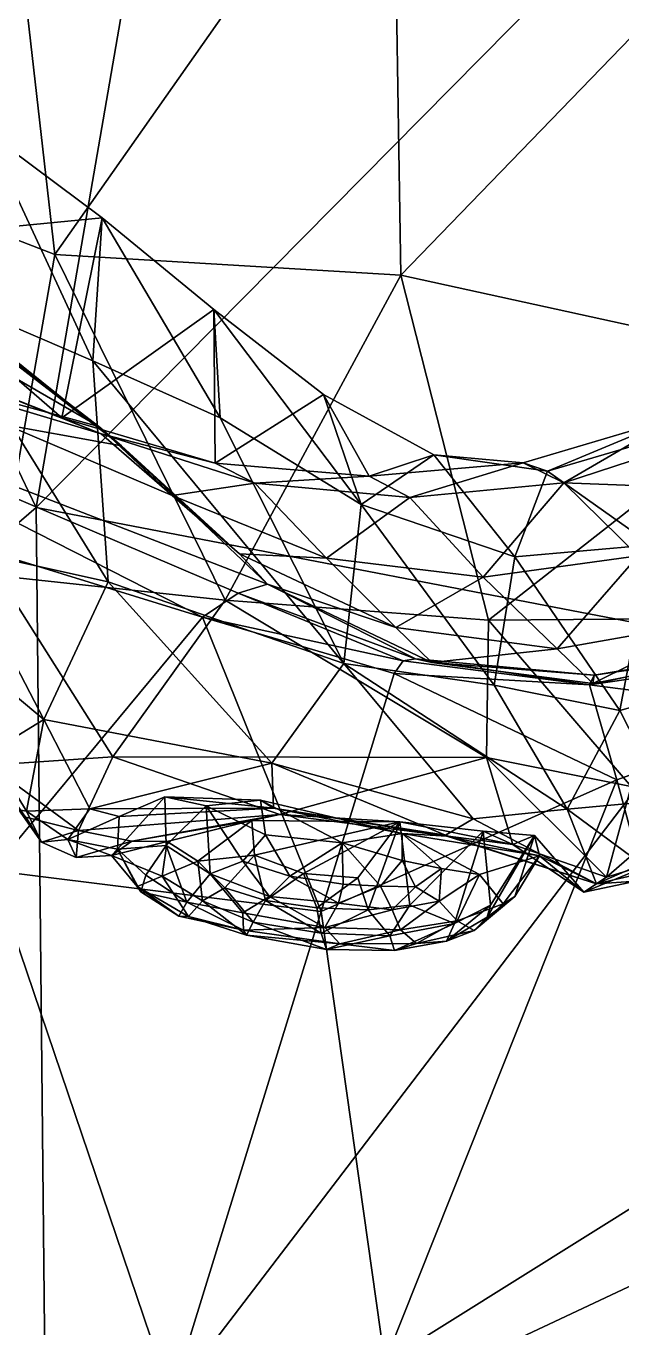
# Model space of a CAD drawing. Extents: x -1.6 to 1.6, y -9.4 to 16.4.
# Drawn here: x -1.145 to -0.905, y 2.055 to 2.58 of the extents above; entities that cross this region are included whole.
import ezdxf

# ---------------------------------------------------------------- set-up
doc = ezdxf.new("R2010")
doc.units = 0
doc.layers.add('DIPLODOC$LWO', color=1, linetype='CONTINUOUS')

msp = doc.modelspace()

# ---------------------------------------------------------------- linework, layer by layer
at = {"layer": 'DIPLODOC$LWO'}
for points in [[(-1.06919, 2.80185, 4.68627), (-1.24614, 2.60577, 4.57439), (-1.14113, 2.38609, 4.74281)], [(-1.14113, 2.38609, 4.74281), (-0.82975, 2.70087, 4.90835), (-1.06919, 2.80185, 4.68627)], [(-1.13359, 2.48811, 0.01785), (-1.22433, 2.52329, 0.023), (-1.15874, 2.70802, 0.01289)], [(-1.15874, 2.70802, 0.01289), (-0.99712, 2.68236, 0.00622), (-1.13359, 2.48811, 0.01785)], [(-0.82975, 2.70087, 4.90835), (-1.14113, 2.38609, 4.74281), (-0.85424, 2.33094, 4.96235)], [(-0.99384, 2.47982, 0.01024), (-1.13359, 2.48811, 0.01785), (-0.99712, 2.68236, 0.00622)], [(-0.99712, 2.68236, 0.00622), (-0.828, 2.65118, 0.00062), (-0.99384, 2.47982, 0.01024)], [(-0.82717, 2.44333, 0.00497), (-0.99384, 2.47982, 0.01024), (-0.828, 2.65118, 0.00062)], [(-1.2957, 2.25271, 4.52778), (-1.14113, 2.38609, 4.74281), (-1.24614, 2.60577, 4.57439)], [(-1.30779, 2.56623, 1.29316), (-1.10659, 2.41091, 1.40868), (-1.31415, 2.57748, 1.35534)], [(-1.26705, 2.43998, 1.46697), (-1.31415, 2.57748, 1.35534), (-1.10659, 2.41091, 1.40868)], [(-1.31349, 2.53318, 1.18912), (-1.11579, 2.41879, 1.24554), (-1.30779, 2.56623, 1.29316)], [(-1.10659, 2.41091, 1.40868), (-1.30779, 2.56623, 1.29316), (-1.11579, 2.41879, 1.24554)], [(-1.11579, 2.41879, 1.24554), (-1.31349, 2.53318, 1.18912), (-1.21578, 2.44607, 1.02866)], [(-1.16122, 2.53774, 0.5608), (-1.1144, 2.503, 0.56693), (-1.21295, 2.49345, 0.66542)], [(-1.18495, 2.47395, 0.41864), (-1.1182, 2.44524, 0.43954), (-1.16122, 2.53774, 0.5608)], [(-1.1144, 2.503, 0.56693), (-1.16122, 2.53774, 0.5608), (-1.1182, 2.44524, 0.43954)], [(-1.22433, 2.52329, 0.023), (-1.13359, 2.48811, 0.01785), (-1.15648, 2.3585, 0.01602)], [(-1.13077, 2.42221, 0.64859), (-1.21295, 2.49345, 0.66542), (-1.1144, 2.503, 0.56693)], [(-1.1144, 2.503, 0.56693), (-1.06936, 2.46602, 0.57208), (-1.13077, 2.42221, 0.64859)], [(-1.1182, 2.44524, 0.43954), (-1.06679, 2.42217, 0.45621), (-1.1144, 2.503, 0.56693)], [(-1.06936, 2.46602, 0.57208), (-1.1144, 2.503, 0.56693), (-1.06679, 2.42217, 0.45621)], [(-1.21295, 2.49345, 0.66542), (-1.13077, 2.42221, 0.64859), (-1.22985, 2.46141, 0.81071)], [(-1.0648, 2.34859, 0.01446), (-1.15648, 2.3585, 0.01602), (-1.13359, 2.48811, 0.01785)], [(-1.13359, 2.48811, 0.01785), (-0.99384, 2.47982, 0.01024), (-1.0648, 2.34859, 0.01446)], [(-0.95841, 2.34063, 0.00615), (-1.0648, 2.34859, 0.01446), (-0.99384, 2.47982, 0.01024)], [(-0.99384, 2.47982, 0.01024), (-0.82717, 2.44333, 0.00497), (-0.95841, 2.34063, 0.00615)], [(-1.17411, 2.3698, 0.26147), (-1.11203, 2.35607, 0.29459), (-1.18495, 2.47395, 0.41864)], [(-1.1182, 2.44524, 0.43954), (-1.18495, 2.47395, 0.41864), (-1.11203, 2.35607, 0.29459)], [(-1.06883, 2.40392, 0.65026), (-1.13077, 2.42221, 0.64859), (-1.06936, 2.46602, 0.57208)], [(-1.06936, 2.46602, 0.57208), (-1.02509, 2.43164, 0.57535), (-1.06883, 2.40392, 0.65026)], [(-1.06679, 2.42217, 0.45621), (-1.00983, 2.38728, 0.45311), (-1.06936, 2.46602, 0.57208)], [(-1.02509, 2.43164, 0.57535), (-1.06936, 2.46602, 0.57208), (-1.00983, 2.38728, 0.45311)], [(-1.11482, 2.41573, 0.79641), (-1.22985, 2.46141, 0.81071), (-1.13077, 2.42221, 0.64859)], [(-1.22985, 2.46141, 0.81071), (-1.11482, 2.41573, 0.79641), (-1.21578, 2.44607, 1.02866)], [(-1.08611, 2.3909, 1.02212), (-1.21578, 2.44607, 1.02866), (-1.11482, 2.41573, 0.79641)], [(-1.21578, 2.44607, 1.02866), (-1.08611, 2.3909, 1.02212), (-1.11579, 2.41879, 1.24554)], [(-1.11203, 2.35607, 0.29459), (-1.0169, 2.32305, 0.30521), (-1.1182, 2.44524, 0.43954)], [(-1.06679, 2.42217, 0.45621), (-1.1182, 2.44524, 0.43954), (-1.0169, 2.32305, 0.30521)], [(-1.07396, 2.34176, 1.56626), (-1.2789, 2.40498, 1.58212), (-1.26705, 2.43998, 1.46697)], [(-1.04764, 2.35515, 1.42298), (-1.26705, 2.43998, 1.46697), (-1.10659, 2.41091, 1.40868)], [(-1.04764, 2.35515, 1.42298), (-1.05955, 2.35151, 1.49609), (-1.26705, 2.43998, 1.46697)], [(-1.05955, 2.35151, 1.49609), (-1.07396, 2.34176, 1.56626), (-1.26705, 2.43998, 1.46697)], [(-0.82122, 2.3416, 0.01039), (-0.95841, 2.34063, 0.00615), (-0.82717, 2.44333, 0.00497)], [(-1.00658, 2.39865, 0.65074), (-1.06883, 2.40392, 0.65026), (-1.02509, 2.43164, 0.57535)], [(-1.02509, 2.43164, 0.57535), (-0.98054, 2.40736, 0.57678), (-1.00658, 2.39865, 0.65074)], [(-0.98054, 2.40736, 0.57678), (-1.02509, 2.43164, 0.57535), (-1.00983, 2.38728, 0.45311)], [(-1.13077, 2.42221, 0.64859), (-1.06883, 2.40392, 0.65026), (-1.11482, 2.41573, 0.79641)], [(-1.05894, 2.3674, 1.26077), (-1.11579, 2.41879, 1.24554), (-1.08611, 2.3909, 1.02212)], [(-1.11579, 2.41879, 1.24554), (-1.05894, 2.3674, 1.26077), (-1.10659, 2.41091, 1.40868)], [(-1.00983, 2.38728, 0.45311), (-1.06679, 2.42217, 0.45621), (-1.0169, 2.32305, 0.30521)], [(-0.94437, 2.40401, 0.65025), (-0.8827, 2.42231, 0.64858), (-0.92806, 2.39605, 0.80267)], [(-0.8827, 2.42231, 0.64858), (-0.94437, 2.40401, 0.65025), (-0.93467, 2.40069, 0.57644)], [(-0.88651, 2.4148, 0.57479), (-0.8827, 2.42231, 0.64858), (-0.93467, 2.40069, 0.57644)], [(-0.86664, 2.41599, 0.7964), (-0.92806, 2.39605, 0.80267), (-0.8827, 2.42231, 0.64858)], [(-1.05273, 2.3959, 0.80266), (-1.11482, 2.41573, 0.79641), (-1.06883, 2.40392, 0.65026)], [(-1.11482, 2.41573, 0.79641), (-1.05273, 2.3959, 0.80266), (-1.08611, 2.3909, 1.02212)], [(-0.88651, 2.4148, 0.57479), (-0.93467, 2.40069, 0.57644), (-0.89262, 2.37101, 0.44911)], [(-0.86664, 2.41599, 0.7964), (-0.83589, 2.3925, 1.023), (-0.92806, 2.39605, 0.80267)], [(-1.04764, 2.35515, 1.42298), (-1.10659, 2.41091, 1.40868), (-1.05894, 2.3674, 1.26077)], [(-0.9478, 2.36608, 0.44671), (-0.98054, 2.40736, 0.57678), (-1.00983, 2.38728, 0.45311)], [(-0.94437, 2.40401, 0.65025), (-1.00658, 2.39865, 0.65074), (-0.98054, 2.40736, 0.57678)], [(-0.93467, 2.40069, 0.57644), (-0.94437, 2.40401, 0.65025), (-0.98054, 2.40736, 0.57678)], [(-0.93467, 2.40069, 0.57644), (-0.98054, 2.40736, 0.57678), (-0.9478, 2.36608, 0.44671)], [(-1.07396, 2.34176, 1.56626), (-1.1588, 2.23951, 1.68748), (-1.2789, 2.40498, 1.58212)], [(-1.06883, 2.40392, 0.65026), (-1.00658, 2.39865, 0.65074), (-1.05273, 2.3959, 0.80266)], [(-1.00658, 2.39865, 0.65074), (-0.94437, 2.40401, 0.65025), (-0.99021, 2.39008, 0.80537)], [(-0.92806, 2.39605, 0.80267), (-0.99021, 2.39008, 0.80537), (-0.94437, 2.40401, 0.65025)], [(-0.99021, 2.39008, 0.80537), (-1.05273, 2.3959, 0.80266), (-1.00658, 2.39865, 0.65074)], [(-0.89262, 2.37101, 0.44911), (-0.93467, 2.40069, 0.57644), (-0.9478, 2.36608, 0.44671)], [(-1.02387, 2.36556, 1.03415), (-1.08611, 2.3909, 1.02212), (-1.05273, 2.3959, 0.80266)], [(-1.05273, 2.3959, 0.80266), (-0.99021, 2.39008, 0.80537), (-1.02387, 2.36556, 1.03415)], [(-0.99021, 2.39008, 0.80537), (-0.92806, 2.39605, 0.80267), (-0.96061, 2.35788, 1.04037)], [(-0.89802, 2.36649, 1.03588), (-0.96061, 2.35788, 1.04037), (-0.92806, 2.39605, 0.80267)], [(-0.83589, 2.3925, 1.023), (-0.89802, 2.36649, 1.03588), (-0.92806, 2.39605, 0.80267)], [(-1.14113, 2.38609, 4.74281), (-1.2957, 2.25271, 4.52778), (-1.13684, 1.96101, 4.68994)], [(-1.13684, 1.96101, 4.68994), (-0.85424, 2.33094, 4.96235), (-1.14113, 2.38609, 4.74281)], [(-1.08611, 2.3909, 1.02212), (-1.02387, 2.36556, 1.03415), (-1.05894, 2.3674, 1.26077)], [(-0.96061, 2.35788, 1.04037), (-1.02387, 2.36556, 1.03415), (-0.99021, 2.39008, 0.80537)], [(-0.95613, 2.31439, 0.30754), (-1.00983, 2.38728, 0.45311), (-1.0169, 2.32305, 0.30521)], [(-0.9478, 2.36608, 0.44671), (-1.00983, 2.38728, 0.45311), (-0.95613, 2.31439, 0.30754)], [(-0.89262, 2.37101, 0.44911), (-0.9478, 2.36608, 0.44671), (-0.90539, 2.3041, 0.29425)], [(-0.84456, 2.3212, 0.28212), (-0.89262, 2.37101, 0.44911), (-0.90539, 2.3041, 0.29425)], [(-1.13795, 2.30052, 0.19767), (-1.17411, 2.3698, 0.26147), (-1.18637, 2.34072, 0.20091)], [(-1.11203, 2.35607, 0.29459), (-1.17411, 2.3698, 0.26147), (-1.13795, 2.30052, 0.19767)], [(-0.99582, 2.33767, 1.27829), (-1.05894, 2.3674, 1.26077), (-1.02387, 2.36556, 1.03415)], [(-1.05894, 2.3674, 1.26077), (-0.99582, 2.33767, 1.27829), (-1.04764, 2.35515, 1.42298)], [(-1.02387, 2.36556, 1.03415), (-0.96061, 2.35788, 1.04037), (-0.99582, 2.33767, 1.27829)], [(-0.96061, 2.35788, 1.04037), (-0.89802, 2.36649, 1.03588), (-0.9307, 2.32895, 1.2871)], [(-0.90539, 2.3041, 0.29425), (-0.9478, 2.36608, 0.44671), (-0.95613, 2.31439, 0.30754)], [(-0.86445, 2.34076, 1.27828), (-0.9307, 2.32895, 1.2871), (-0.89802, 2.36649, 1.03588)], [(-1.11008, 2.28545, 0.01133), (-1.16012, 2.28205, 0.01812), (-1.15648, 2.3585, 0.01602)], [(-1.11008, 2.28545, 0.01133), (-1.15648, 2.3585, 0.01602), (-1.0648, 2.34859, 0.01446)], [(-1.04596, 2.2829, 0.23189), (-1.11203, 2.35607, 0.29459), (-1.13795, 2.30052, 0.19767)], [(-1.0169, 2.32305, 0.30521), (-1.11203, 2.35607, 0.29459), (-1.04596, 2.2829, 0.23189)], [(-0.98796, 2.32498, 1.50299), (-1.05955, 2.35151, 1.49609), (-1.04764, 2.35515, 1.42298)], [(-0.98136, 2.32342, 1.4442), (-0.98796, 2.32498, 1.50299), (-1.04764, 2.35515, 1.42298)], [(-0.98136, 2.32342, 1.4442), (-1.04764, 2.35515, 1.42298), (-0.99582, 2.33767, 1.27829)], [(-0.9307, 2.32895, 1.2871), (-0.99582, 2.33767, 1.27829), (-0.96061, 2.35788, 1.04037)], [(-0.99291, 2.32409, 1.53969), (-1.07396, 2.34176, 1.56626), (-1.05955, 2.35151, 1.49609)], [(-0.98796, 2.32498, 1.50299), (-0.99291, 2.32409, 1.53969), (-1.05955, 2.35151, 1.49609)], [(-0.95922, 2.28517, 0.00836), (-1.11008, 2.28545, 0.01133), (-1.0648, 2.34859, 0.01446)], [(-1.0648, 2.34859, 0.01446), (-0.95841, 2.34063, 0.00615), (-0.95922, 2.28517, 0.00836)], [(-1.18637, 2.34072, 0.20091), (-1.15953, 2.28729, 0.15592), (-1.13795, 2.30052, 0.19767)], [(-1.1588, 2.23951, 1.68748), (-1.07396, 2.34176, 1.56626), (-1.02604, 2.22292, 1.64076)], [(-0.99653, 2.3191, 1.56486), (-1.02604, 2.22292, 1.64076), (-1.07396, 2.34176, 1.56626)], [(-0.99291, 2.32409, 1.53969), (-0.99653, 2.3191, 1.56486), (-1.07396, 2.34176, 1.56626)], [(-0.95841, 2.34063, 0.00615), (-0.90078, 2.27347, 0.01744), (-0.95922, 2.28517, 0.00836)], [(-0.82122, 2.3416, 0.01039), (-0.90078, 2.27347, 0.01744), (-0.95841, 2.34063, 0.00615)], [(-0.9307, 2.32895, 1.2871), (-0.86445, 2.34076, 1.27828), (-0.91626, 2.315, 1.4452)], [(-0.84938, 2.32802, 1.44325), (-0.91626, 2.315, 1.4452), (-0.86445, 2.34076, 1.27828)], [(-0.99582, 2.33767, 1.27829), (-0.9307, 2.32895, 1.2871), (-0.98136, 2.32342, 1.4442)], [(-0.85424, 2.33094, 4.96235), (-1.13684, 1.96101, 4.68994), (-0.80411, 2.11745, 5.01553)], [(-0.91626, 2.315, 1.4452), (-0.98136, 2.32342, 1.4442), (-0.9307, 2.32895, 1.2871)], [(-0.91572, 2.31832, 1.51037), (-0.84268, 2.33041, 1.51549), (-0.91762, 2.3145, 1.56956)], [(-0.83887, 2.32592, 1.57909), (-0.91762, 2.3145, 1.56956), (-0.84268, 2.33041, 1.51549)], [(-0.91626, 2.315, 1.4452), (-0.84938, 2.32802, 1.44325), (-0.91572, 2.31832, 1.51037)], [(-0.84268, 2.33041, 1.51549), (-0.91572, 2.31832, 1.51037), (-0.84938, 2.32802, 1.44325)], [(-0.96463, 2.26032, 0.22269), (-1.0169, 2.32305, 0.30521), (-1.04596, 2.2829, 0.23189)], [(-0.96463, 2.26032, 0.22269), (-0.92671, 2.26433, 0.22032), (-1.0169, 2.32305, 0.30521)], [(-1.0169, 2.32305, 0.30521), (-0.92671, 2.26433, 0.22032), (-0.95613, 2.31439, 0.30754)], [(-0.91762, 2.3145, 1.56956), (-0.99653, 2.3191, 1.56486), (-0.99291, 2.32409, 1.53969)], [(-0.91762, 2.3145, 1.56956), (-0.99291, 2.32409, 1.53969), (-0.98796, 2.32498, 1.50299)], [(-0.91572, 2.31832, 1.51037), (-0.98796, 2.32498, 1.50299), (-0.98136, 2.32342, 1.4442)], [(-0.91572, 2.31832, 1.51037), (-0.91762, 2.3145, 1.56956), (-0.98796, 2.32498, 1.50299)], [(-0.91572, 2.31832, 1.51037), (-0.98136, 2.32342, 1.4442), (-0.91626, 2.315, 1.4452)], [(-0.83887, 2.32592, 1.57909), (-0.83114, 2.30334, 1.72014), (-0.91762, 2.3145, 1.56956)], [(-1.02604, 2.22292, 1.64076), (-0.99653, 2.3191, 1.56486), (-0.90663, 2.27618, 1.71438)], [(-0.91762, 2.3145, 1.56956), (-0.90663, 2.27618, 1.71438), (-0.99653, 2.3191, 1.56486)], [(-0.90539, 2.3041, 0.29425), (-0.88693, 2.26798, 0.219), (-0.84456, 2.3212, 0.28212)], [(-0.92671, 2.26433, 0.22032), (-0.90539, 2.3041, 0.29425), (-0.95613, 2.31439, 0.30754)], [(-0.83114, 2.30334, 1.72014), (-0.90663, 2.27618, 1.71438), (-0.91762, 2.3145, 1.56956)], [(-0.88693, 2.26798, 0.219), (-0.90539, 2.3041, 0.29425), (-0.92671, 2.26433, 0.22032)], [(-0.83114, 2.30334, 1.72014), (-0.86586, 2.12522, 1.7731), (-0.90663, 2.27618, 1.71438)], [(-1.14505, 2.26349, 0.1248), (-1.13795, 2.30052, 0.19767), (-1.15953, 2.28729, 0.15592)], [(-1.14505, 2.26349, 0.1248), (-1.11946, 2.26448, 0.17195), (-1.13795, 2.30052, 0.19767)], [(-1.11946, 2.26448, 0.17195), (-1.04596, 2.2829, 0.23189), (-1.13795, 2.30052, 0.19767)], [(-1.1481, 2.26404, 0.10079), (-1.14505, 2.26349, 0.1248), (-1.15953, 2.28729, 0.15592)], [(-1.11008, 2.28545, 0.01133), (-1.124, 2.25572, 0.02667), (-1.16012, 2.28205, 0.01812)], [(-1.1453, 2.26104, 0.04983), (-1.16012, 2.28205, 0.01812), (-1.124, 2.25572, 0.02667)], [(-1.124, 2.25572, 0.02667), (-1.11008, 2.28545, 0.01133), (-1.04265, 2.26216, 0.0076)], [(-1.04596, 2.2829, 0.23189), (-1.11946, 2.26448, 0.17195), (-1.04522, 2.2647, 0.20565)], [(-1.04265, 2.26216, 0.0076), (-1.11008, 2.28545, 0.01133), (-0.95922, 2.28517, 0.00836)], [(-1.04596, 2.2829, 0.23189), (-1.04522, 2.2647, 0.20565), (-0.97581, 2.25381, 0.21661)], [(-0.97581, 2.25381, 0.21661), (-0.96463, 2.26032, 0.22269), (-1.04596, 2.2829, 0.23189)], [(-0.94864, 2.24998, 0.01466), (-1.04265, 2.26216, 0.0076), (-0.95922, 2.28517, 0.00836)], [(-0.94864, 2.24998, 0.01466), (-0.95922, 2.28517, 0.00836), (-0.91075, 2.23688, 0.04329)], [(-0.90078, 2.27347, 0.01744), (-0.91075, 2.23688, 0.04329), (-0.95922, 2.28517, 0.00836)], [(-0.90663, 2.27618, 1.71438), (-1.00025, 2.04107, 1.67444), (-1.02604, 2.22292, 1.64076)], [(-0.86586, 2.12522, 1.7731), (-1.00025, 2.04107, 1.67444), (-0.90663, 2.27618, 1.71438)], [(-0.91075, 2.23688, 0.04329), (-0.90078, 2.27347, 0.01744), (-0.88131, 2.26242, 0.04204)], [(-1.08913, 2.26928, 0.1863), (-1.10826, 2.24812, 0.11717), (-1.08855, 2.24957, 0.16459)], [(-1.08913, 2.26928, 0.1863), (-1.10761, 2.26129, 0.16843), (-1.10826, 2.24812, 0.11717)], [(-1.10761, 2.26129, 0.16843), (-1.08913, 2.26928, 0.1863), (-1.04522, 2.2647, 0.20565)], [(-1.05052, 2.26792, 0.20249), (-1.08913, 2.26928, 0.1863), (-1.0724, 2.2656, 0.19566)], [(-1.0724, 2.2656, 0.19566), (-1.08913, 2.26928, 0.1863), (-1.08855, 2.24957, 0.16459)], [(-1.05052, 2.26792, 0.20249), (-1.04522, 2.2647, 0.20565), (-1.08913, 2.26928, 0.1863)], [(-1.0724, 2.2656, 0.19566), (-1.08855, 2.24957, 0.16459), (-1.07088, 2.23824, 0.17363)], [(-1.04852, 2.25389, 0.20345), (-1.05052, 2.26792, 0.20249), (-1.0724, 2.2656, 0.19566)], [(-1.04852, 2.25389, 0.20345), (-1.0724, 2.2656, 0.19566), (-1.0576, 2.24332, 0.19257)], [(-1.0576, 2.24332, 0.19257), (-1.0724, 2.2656, 0.19566), (-1.07088, 2.23824, 0.17363)], [(-1.05052, 2.26792, 0.20249), (-1.01757, 2.25072, 0.20439), (-0.99325, 2.25443, 0.19338)], [(-1.04852, 2.25389, 0.20345), (-1.01757, 2.25072, 0.20439), (-1.05052, 2.26792, 0.20249)], [(-1.04522, 2.2647, 0.20565), (-1.05052, 2.26792, 0.20249), (-0.99325, 2.25443, 0.19338)], [(-0.89269, 2.23924, 0.18367), (-0.88693, 2.26798, 0.219), (-0.92671, 2.26433, 0.22032)], [(-1.14505, 2.26349, 0.1248), (-1.1481, 2.26404, 0.10079), (-1.13895, 2.25097, 0.08588)], [(-1.1481, 2.26404, 0.10079), (-1.1453, 2.26104, 0.04983), (-1.13895, 2.25097, 0.08588)], [(-1.124, 2.25572, 0.02667), (-1.13895, 2.25097, 0.08588), (-1.1453, 2.26104, 0.04983)], [(-1.14505, 2.26349, 0.1248), (-1.12829, 2.25204, 0.10172), (-1.11946, 2.26448, 0.17195)], [(-1.14505, 2.26349, 0.1248), (-1.13895, 2.25097, 0.08588), (-1.12829, 2.25204, 0.10172)], [(-1.10761, 2.26129, 0.16843), (-1.11946, 2.26448, 0.17195), (-1.12829, 2.25204, 0.10172)], [(-1.12829, 2.25204, 0.10172), (-1.10826, 2.24812, 0.11717), (-1.10761, 2.26129, 0.16843)], [(-1.124, 2.25572, 0.02667), (-1.04265, 2.26216, 0.0076), (-1.10241, 2.25138, 0.02578)], [(-1.11946, 2.26448, 0.17195), (-1.10761, 2.26129, 0.16843), (-1.04522, 2.2647, 0.20565)], [(-1.04265, 2.26216, 0.0076), (-1.05402, 2.25973, 0.01633), (-1.10241, 2.25138, 0.02578)], [(-1.10241, 2.25138, 0.02578), (-1.05402, 2.25973, 0.01633), (-1.08825, 2.25118, 0.02892)], [(-1.08825, 2.25118, 0.02892), (-1.05402, 2.25973, 0.01633), (-1.07582, 2.24328, 0.02004)], [(-1.05288, 2.24575, 0.01189), (-1.07582, 2.24328, 0.02004), (-1.05402, 2.25973, 0.01633)], [(-1.05402, 2.25973, 0.01633), (-1.04265, 2.26216, 0.0076), (-0.99428, 2.25922, 0.01049)], [(-1.05288, 2.24575, 0.01189), (-1.05402, 2.25973, 0.01633), (-0.99428, 2.25922, 0.01049)], [(-0.97529, 2.25337, 0.19702), (-0.97581, 2.25381, 0.21661), (-1.04522, 2.2647, 0.20565)], [(-0.97529, 2.25337, 0.19702), (-1.04522, 2.2647, 0.20565), (-0.99325, 2.25443, 0.19338)], [(-0.94864, 2.24998, 0.01466), (-0.99428, 2.25922, 0.01049), (-1.04265, 2.26216, 0.0076)], [(-0.91479, 2.23411, 0.16587), (-0.96463, 2.26032, 0.22269), (-0.97581, 2.25381, 0.21661)], [(-0.92671, 2.26433, 0.22032), (-0.96463, 2.26032, 0.22269), (-0.91479, 2.23411, 0.16587)], [(-0.89269, 2.23924, 0.18367), (-0.92671, 2.26433, 0.22032), (-0.91479, 2.23411, 0.16587)], [(-0.91075, 2.23688, 0.04329), (-0.88131, 2.26242, 0.04204), (-0.88924, 2.24346, 0.06864)], [(-1.13895, 2.25097, 0.08588), (-1.124, 2.25572, 0.02667), (-1.12495, 2.24472, 0.05269)], [(-1.124, 2.25572, 0.02667), (-1.10241, 2.25138, 0.02578), (-1.12495, 2.24472, 0.05269)], [(-1.03315, 2.23836, 0.01192), (-1.05288, 2.24575, 0.01189), (-0.99428, 2.25922, 0.01049)], [(-1.01117, 2.23662, 0.01136), (-1.03315, 2.23836, 0.01192), (-0.99428, 2.25922, 0.01049)], [(-1.01757, 2.25072, 0.20439), (-0.9933, 2.24356, 0.19825), (-0.99325, 2.25443, 0.19338)], [(-1.00705, 2.22367, 0.0191), (-1.01117, 2.23662, 0.01136), (-0.99428, 2.25922, 0.01049)], [(-0.99024, 2.22553, 0.02169), (-1.00705, 2.22367, 0.0191), (-0.99428, 2.25922, 0.01049)], [(-0.99428, 2.25922, 0.01049), (-0.94864, 2.24998, 0.01466), (-0.96058, 2.25545, 0.02174)], [(-0.99024, 2.22553, 0.02169), (-0.99428, 2.25922, 0.01049), (-0.96058, 2.25545, 0.02174)], [(-0.9933, 2.24356, 0.19825), (-0.97743, 2.24028, 0.19075), (-0.99325, 2.25443, 0.19338)], [(-0.93788, 2.2454, 0.13786), (-0.99325, 2.25443, 0.19338), (-0.96213, 2.23786, 0.17517)], [(-0.97743, 2.24028, 0.19075), (-0.96213, 2.23786, 0.17517), (-0.99325, 2.25443, 0.19338)], [(-0.97529, 2.25337, 0.19702), (-0.99325, 2.25443, 0.19338), (-0.93788, 2.2454, 0.13786)], [(-0.97219, 2.21811, 0.03861), (-0.99024, 2.22553, 0.02169), (-0.96058, 2.25545, 0.02174)], [(-0.95757, 2.22558, 0.04227), (-0.97219, 2.21811, 0.03861), (-0.96058, 2.25545, 0.02174)], [(-0.93984, 2.25359, 0.05353), (-0.96058, 2.25545, 0.02174), (-0.94864, 2.24998, 0.01466)], [(-0.95757, 2.22558, 0.04227), (-0.96058, 2.25545, 0.02174), (-0.93984, 2.25359, 0.05353)], [(-1.26494, 1.77744, 4.40021), (-1.13684, 1.96101, 4.68994), (-1.2957, 2.25271, 4.52778)], [(-1.13895, 2.25097, 0.08588), (-1.12495, 2.24472, 0.05269), (-1.12829, 2.25204, 0.10172)], [(-1.10826, 2.24812, 0.11717), (-1.12829, 2.25204, 0.10172), (-1.11069, 2.24556, 0.05662)], [(-1.12495, 2.24472, 0.05269), (-1.11069, 2.24556, 0.05662), (-1.12829, 2.25204, 0.10172)], [(-1.12495, 2.24472, 0.05269), (-1.10241, 2.25138, 0.02578), (-1.11069, 2.24556, 0.05662)], [(-1.10241, 2.25138, 0.02578), (-1.08825, 2.25118, 0.02892), (-1.11069, 2.24556, 0.05662)], [(-1.11069, 2.24556, 0.05662), (-1.08825, 2.25118, 0.02892), (-1.09016, 2.23725, 0.04139)], [(-1.09683, 2.23762, 0.1342), (-1.08855, 2.24957, 0.16459), (-1.10826, 2.24812, 0.11717)], [(-1.08855, 2.24957, 0.16459), (-1.09683, 2.23762, 0.1342), (-1.08019, 2.22672, 0.13834)], [(-1.09016, 2.23725, 0.04139), (-1.08825, 2.25118, 0.02892), (-1.07582, 2.24328, 0.02004)], [(-1.07088, 2.23824, 0.17363), (-1.08855, 2.24957, 0.16459), (-1.08019, 2.22672, 0.13834)], [(-1.04852, 2.25389, 0.20345), (-1.0576, 2.24332, 0.19257), (-1.03859, 2.23723, 0.19668)], [(-1.01757, 2.25072, 0.20439), (-1.04852, 2.25389, 0.20345), (-1.03859, 2.23723, 0.19668)], [(-1.01757, 2.25072, 0.20439), (-1.03859, 2.23723, 0.19668), (-1.01717, 2.23398, 0.19731)], [(-1.01757, 2.25072, 0.20439), (-1.00206, 2.23314, 0.19422), (-0.9933, 2.24356, 0.19825)], [(-1.01757, 2.25072, 0.20439), (-1.01717, 2.23398, 0.19731), (-1.00206, 2.23314, 0.19422)], [(-0.97581, 2.25381, 0.21661), (-0.97529, 2.25337, 0.19702), (-0.91479, 2.23411, 0.16587)], [(-0.93788, 2.2454, 0.13786), (-0.91479, 2.23411, 0.16587), (-0.97529, 2.25337, 0.19702)], [(-0.94781, 2.22905, 0.1107), (-0.95901, 2.22065, 0.07075), (-0.93984, 2.25359, 0.05353)], [(-0.95901, 2.22065, 0.07075), (-0.95757, 2.22558, 0.04227), (-0.93984, 2.25359, 0.05353)], [(-0.91995, 2.23078, 0.07329), (-0.93984, 2.25359, 0.05353), (-0.94864, 2.24998, 0.01466)], [(-0.94864, 2.24998, 0.01466), (-0.91075, 2.23688, 0.04329), (-0.91995, 2.23078, 0.07329)], [(-0.93788, 2.2454, 0.13786), (-0.94781, 2.22905, 0.1107), (-0.93984, 2.25359, 0.05353)], [(-0.93788, 2.2454, 0.13786), (-0.93984, 2.25359, 0.05353), (-0.91995, 2.23078, 0.07329)], [(-0.89878, 2.23516, 0.1012), (-0.87338, 2.25223, 0.1587), (-0.91479, 2.23411, 0.16587)], [(-0.91479, 2.23411, 0.16587), (-0.87338, 2.25223, 0.1587), (-0.89269, 2.23924, 0.18367)], [(-1.10826, 2.24812, 0.11717), (-1.11069, 2.24556, 0.05662), (-1.10033, 2.23305, 0.06632)], [(-1.10033, 2.23305, 0.06632), (-1.11069, 2.24556, 0.05662), (-1.09016, 2.23725, 0.04139)], [(-1.09683, 2.23762, 0.1342), (-1.10826, 2.24812, 0.11717), (-1.09886, 2.23092, 0.10258)], [(-1.09886, 2.23092, 0.10258), (-1.10826, 2.24812, 0.11717), (-1.10033, 2.23305, 0.06632)], [(-1.07582, 2.24328, 0.02004), (-1.05288, 2.24575, 0.01189), (-1.06485, 2.23248, 0.02091)], [(-1.06485, 2.23248, 0.02091), (-1.05288, 2.24575, 0.01189), (-1.04848, 2.22741, 0.01905)], [(-1.03315, 2.23836, 0.01192), (-1.04848, 2.22741, 0.01905), (-1.05288, 2.24575, 0.01189)], [(-0.96213, 2.23786, 0.17517), (-0.95251, 2.22602, 0.14659), (-0.93788, 2.2454, 0.13786)], [(-0.95251, 2.22602, 0.14659), (-0.94781, 2.22905, 0.1107), (-0.93788, 2.2454, 0.13786)], [(-0.91995, 2.23078, 0.07329), (-0.91479, 2.23411, 0.16587), (-0.93788, 2.2454, 0.13786)], [(-1.21119, 2.04831, 1.87876), (-1.1588, 2.23951, 1.68748), (-1.08662, 2.02671, 1.75909)], [(-1.02604, 2.22292, 1.64076), (-1.08662, 2.02671, 1.75909), (-1.1588, 2.23951, 1.68748)], [(-1.09016, 2.23725, 0.04139), (-1.07582, 2.24328, 0.02004), (-1.07394, 2.22734, 0.04049)], [(-1.06485, 2.23248, 0.02091), (-1.07394, 2.22734, 0.04049), (-1.07582, 2.24328, 0.02004)], [(-1.0576, 2.24332, 0.19257), (-1.07088, 2.23824, 0.17363), (-1.04691, 2.22903, 0.18034)], [(-1.03859, 2.23723, 0.19668), (-1.0576, 2.24332, 0.19257), (-1.04691, 2.22903, 0.18034)], [(-0.98784, 2.233, 0.1897), (-0.9933, 2.24356, 0.19825), (-1.00206, 2.23314, 0.19422)], [(-0.9933, 2.24356, 0.19825), (-0.98784, 2.233, 0.1897), (-0.97743, 2.24028, 0.19075)], [(-0.98784, 2.233, 0.1897), (-0.9784, 2.22711, 0.17771), (-0.97743, 2.24028, 0.19075)], [(-0.96213, 2.23786, 0.17517), (-0.97743, 2.24028, 0.19075), (-0.9784, 2.22711, 0.17771)], [(-0.88924, 2.24346, 0.06864), (-0.91995, 2.23078, 0.07329), (-0.91075, 2.23688, 0.04329)], [(-0.88924, 2.24346, 0.06864), (-0.89878, 2.23516, 0.1012), (-0.91995, 2.23078, 0.07329)], [(-1.10033, 2.23305, 0.06632), (-1.09016, 2.23725, 0.04139), (-1.07951, 2.22093, 0.06593)], [(-1.09683, 2.23762, 0.1342), (-1.09886, 2.23092, 0.10258), (-1.08019, 2.22672, 0.13834)], [(-1.07394, 2.22734, 0.04049), (-1.07951, 2.22093, 0.06593), (-1.09016, 2.23725, 0.04139)], [(-1.07088, 2.23824, 0.17363), (-1.08019, 2.22672, 0.13834), (-1.05761, 2.22245, 0.15288)], [(-1.04691, 2.22903, 0.18034), (-1.07088, 2.23824, 0.17363), (-1.05761, 2.22245, 0.15288)], [(-1.04848, 2.22741, 0.01905), (-1.03315, 2.23836, 0.01192), (-1.02772, 2.22445, 0.01879)], [(-1.03859, 2.23723, 0.19668), (-1.04691, 2.22903, 0.18034), (-1.01905, 2.22628, 0.18675)], [(-1.01717, 2.23398, 0.19731), (-1.03859, 2.23723, 0.19668), (-1.01905, 2.22628, 0.18675)], [(-1.01117, 2.23662, 0.01136), (-1.02772, 2.22445, 0.01879), (-1.03315, 2.23836, 0.01192)], [(-1.02772, 2.22445, 0.01879), (-1.01117, 2.23662, 0.01136), (-1.00705, 2.22367, 0.0191)], [(-1.01717, 2.23398, 0.19731), (-1.01905, 2.22628, 0.18675), (-1.00206, 2.23314, 0.19422)], [(-0.9784, 2.22711, 0.17771), (-0.97114, 2.21924, 0.15497), (-0.96213, 2.23786, 0.17517)], [(-0.95251, 2.22602, 0.14659), (-0.96213, 2.23786, 0.17517), (-0.97114, 2.21924, 0.15497)], [(-0.91479, 2.23411, 0.16587), (-0.91995, 2.23078, 0.07329), (-0.89878, 2.23516, 0.1012)], [(-1.07951, 2.22093, 0.06593), (-1.08343, 2.22116, 0.09868), (-1.10033, 2.23305, 0.06632)], [(-1.09886, 2.23092, 0.10258), (-1.10033, 2.23305, 0.06632), (-1.08343, 2.22116, 0.09868)], [(-1.08343, 2.22116, 0.09868), (-1.08019, 2.22672, 0.13834), (-1.09886, 2.23092, 0.10258)], [(-1.07394, 2.22734, 0.04049), (-1.06485, 2.23248, 0.02091), (-1.05341, 2.21867, 0.04202)], [(-1.04848, 2.22741, 0.01905), (-1.05341, 2.21867, 0.04202), (-1.06485, 2.23248, 0.02091)], [(-1.04691, 2.22903, 0.18034), (-1.05761, 2.22245, 0.15288), (-1.02447, 2.21657, 0.15703)], [(-1.01905, 2.22628, 0.18675), (-1.04691, 2.22903, 0.18034), (-1.02447, 2.21657, 0.15703)], [(-0.99733, 2.22361, 0.17938), (-1.00206, 2.23314, 0.19422), (-1.01905, 2.22628, 0.18675)], [(-1.00206, 2.23314, 0.19422), (-0.99733, 2.22361, 0.17938), (-0.98784, 2.233, 0.1897)], [(-0.9784, 2.22711, 0.17771), (-0.98784, 2.233, 0.1897), (-0.99733, 2.22361, 0.17938)], [(-0.94781, 2.22905, 0.1107), (-0.95251, 2.22602, 0.14659), (-0.96425, 2.21529, 0.11652)], [(-0.94781, 2.22905, 0.1107), (-0.96425, 2.21529, 0.11652), (-0.95901, 2.22065, 0.07075)], [(-1.08662, 2.02671, 1.75909), (-1.02604, 2.22292, 1.64076), (-1.00025, 2.04107, 1.67444)], [(-1.08019, 2.22672, 0.13834), (-1.08343, 2.22116, 0.09868), (-1.05735, 2.21542, 0.11478)], [(-1.05761, 2.22245, 0.15288), (-1.08019, 2.22672, 0.13834), (-1.05735, 2.21542, 0.11478)], [(-1.07951, 2.22093, 0.06593), (-1.07394, 2.22734, 0.04049), (-1.0562, 2.21347, 0.0711)], [(-1.05341, 2.21867, 0.04202), (-1.0562, 2.21347, 0.0711), (-1.07394, 2.22734, 0.04049)], [(-1.05341, 2.21867, 0.04202), (-1.04848, 2.22741, 0.01905), (-1.02606, 2.2143, 0.03729)], [(-1.02772, 2.22445, 0.01879), (-1.02606, 2.2143, 0.03729), (-1.04848, 2.22741, 0.01905)], [(-1.02606, 2.2143, 0.03729), (-1.02772, 2.22445, 0.01879), (-1.00705, 2.22367, 0.0191)], [(-0.99829, 2.21318, 0.04157), (-1.02606, 2.2143, 0.03729), (-1.00705, 2.22367, 0.0191)], [(-1.01905, 2.22628, 0.18675), (-1.02447, 2.21657, 0.15703), (-0.99733, 2.22361, 0.17938)], [(-0.99398, 2.2156, 0.15507), (-0.99733, 2.22361, 0.17938), (-1.02447, 2.21657, 0.15703)], [(-0.99829, 2.21318, 0.04157), (-1.00705, 2.22367, 0.0191), (-0.99024, 2.22553, 0.02169)], [(-0.97219, 2.21811, 0.03861), (-0.99829, 2.21318, 0.04157), (-0.99024, 2.22553, 0.02169)], [(-0.99733, 2.22361, 0.17938), (-0.99398, 2.2156, 0.15507), (-0.9784, 2.22711, 0.17771)], [(-0.97114, 2.21924, 0.15497), (-0.9784, 2.22711, 0.17771), (-0.99398, 2.2156, 0.15507)], [(-0.95901, 2.22065, 0.07075), (-0.97537, 2.21098, 0.07278), (-0.95757, 2.22558, 0.04227)], [(-0.97537, 2.21098, 0.07278), (-0.97219, 2.21811, 0.03861), (-0.95757, 2.22558, 0.04227)], [(-0.97114, 2.21924, 0.15497), (-0.96425, 2.21529, 0.11652), (-0.95251, 2.22602, 0.14659)], [(-1.08343, 2.22116, 0.09868), (-1.07951, 2.22093, 0.06593), (-1.05735, 2.21542, 0.11478)], [(-1.0562, 2.21347, 0.0711), (-1.05735, 2.21542, 0.11478), (-1.07951, 2.22093, 0.06593)], [(-1.05761, 2.22245, 0.15288), (-1.05735, 2.21542, 0.11478), (-1.02447, 2.21657, 0.15703)], [(-1.0562, 2.21347, 0.0711), (-1.05341, 2.21867, 0.04202), (-1.02379, 2.20762, 0.06759)], [(-1.02606, 2.2143, 0.03729), (-1.02379, 2.20762, 0.06759), (-1.05341, 2.21867, 0.04202)], [(-0.99632, 2.20717, 0.07443), (-0.99829, 2.21318, 0.04157), (-0.97219, 2.21811, 0.03861)], [(-0.97537, 2.21098, 0.07278), (-0.99632, 2.20717, 0.07443), (-0.97219, 2.21811, 0.03861)], [(-0.99398, 2.2156, 0.15507), (-0.98749, 2.21001, 0.11823), (-0.97114, 2.21924, 0.15497)], [(-0.96425, 2.21529, 0.11652), (-0.97114, 2.21924, 0.15497), (-0.98749, 2.21001, 0.11823)], [(-0.96425, 2.21529, 0.11652), (-0.97537, 2.21098, 0.07278), (-0.95901, 2.22065, 0.07075)], [(-1.01851, 2.20994, 0.11309), (-1.02447, 2.21657, 0.15703), (-1.05735, 2.21542, 0.11478)], [(-1.05735, 2.21542, 0.11478), (-1.0562, 2.21347, 0.0711), (-1.01851, 2.20994, 0.11309)], [(-1.02379, 2.20762, 0.06759), (-1.01851, 2.20994, 0.11309), (-1.0562, 2.21347, 0.0711)], [(-1.02379, 2.20762, 0.06759), (-1.02606, 2.2143, 0.03729), (-0.99829, 2.21318, 0.04157)], [(-1.02447, 2.21657, 0.15703), (-1.01851, 2.20994, 0.11309), (-0.99398, 2.2156, 0.15507)], [(-0.99632, 2.20717, 0.07443), (-1.02379, 2.20762, 0.06759), (-0.99829, 2.21318, 0.04157)], [(-0.98749, 2.21001, 0.11823), (-0.99398, 2.2156, 0.15507), (-1.01851, 2.20994, 0.11309)], [(-0.96425, 2.21529, 0.11652), (-0.98749, 2.21001, 0.11823), (-0.97537, 2.21098, 0.07278)], [(-1.01851, 2.20994, 0.11309), (-1.02379, 2.20762, 0.06759), (-0.99632, 2.20717, 0.07443)], [(-0.98749, 2.21001, 0.11823), (-1.01851, 2.20994, 0.11309), (-0.99632, 2.20717, 0.07443)], [(-0.98749, 2.21001, 0.11823), (-0.99632, 2.20717, 0.07443), (-0.97537, 2.21098, 0.07278)], [(-0.86586, 2.12522, 1.7731), (-0.90367, 1.91698, 1.83306), (-1.00025, 2.04107, 1.67444)], [(-1.13684, 1.96101, 4.68994), (-1.04101, 1.77608, 4.78946), (-0.80411, 2.11745, 5.01553)], [(-0.80411, 2.11745, 5.01553), (-1.04101, 1.77608, 4.78946), (-0.71257, 1.84611, 5.12601)]]:
    msp.add_3dface(points, dxfattribs=at)

doc.saveas('drawing.dxf')
